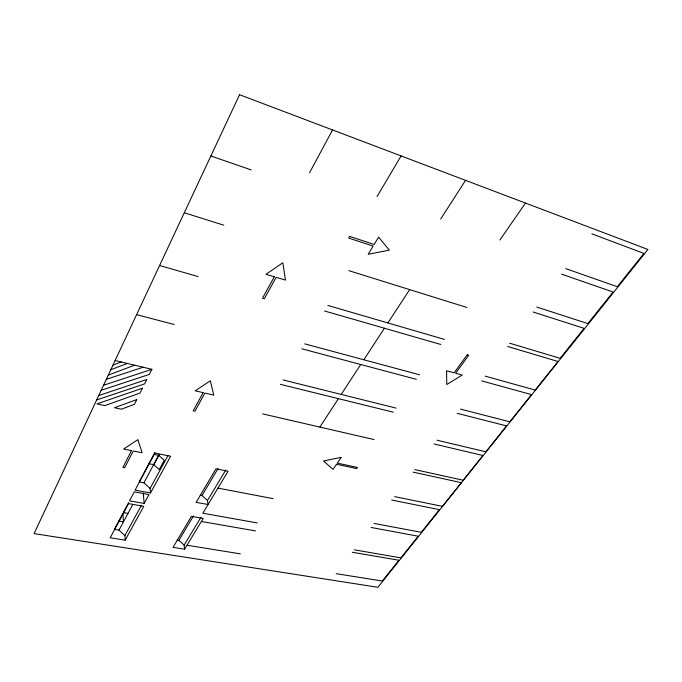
<?xml version="1.0" encoding="UTF-8"?>
<svg xmlns="http://www.w3.org/2000/svg" width="682" height="682" viewBox="0 0 682 682"><rect width="100%" height="100%" fill="white"/><g stroke="black" fill="none" stroke-linecap="round" stroke-linejoin="round"><path stroke-width="1.02" d="M115.113 360.531L151.873 369.32L149.324 374.418L101.183 390.292M139.64 480.998L154.925 452.396M122.837 513.529L114.371 529.368L118.975 530.119L124.883 535.583L125.173 540.161L110.211 537.774L128.489 503.606L143.774 506.3L125.173 540.161M128.685 502.591L123.34 512.591L127.994 513.393M309.568 172.708L332.56 129.955M139.145 481.918L143.885 482.805L159.247 454.289M153.774 464.655L158.77 455.388L164.243 460.333L159.204 469.583L153.774 464.655L148.983 463.709M118.975 530.119L132.879 504.33M150.492 492.967L170.636 456.249L154.908 453.087L135.087 490.153L150.492 492.967L150.083 488.406L168.122 455.388M124.883 535.583L141.387 505.396M144.141 503.435L148.991 494.578L134.277 491.901L129.503 500.835L144.141 503.435L143.254 492.95M377.044 196.587L401.084 155.922M200.278 495.285L202.008 495.601L218.018 468.577M177.218 540.127L178.897 540.4L193.483 515.916M257.259 522.915L202.818 513.231L228.086 471.253L215.955 468.832L196.152 502.344L208.061 504.518L207.481 500.503L225.802 469.958M184.609 549.198L203.219 518.439L191.429 516.368L173.032 547.348L184.609 549.198L184.131 545.174L201.028 517.135M440.649 219.084L465.55 180.355M319.867 427.077L338.425 398.655M341.196 394.418L360.735 364.503M363.83 359.772L384.426 328.238M387.887 322.927L409.652 289.62M499.88 240.038L525.49 203.065M112.965 365.126L121.251 361.997M110.825 369.695L127.346 363.455M108.293 375.1L134.584 365.185M98.711 395.569L146.8 379.473L144.601 383.889L96.656 399.959M106.307 379.345L143.126 367.231M103.536 385.27L151.873 369.32M336.183 573.673L382.295 581.038L398.902 560.246L352.304 552.25M187.013 545.225L240.362 553.852M118.821 521.039L123.451 521.815L122.93 513.657M201.378 521.483L255.435 530.886M354.265 549.811L400.905 557.885L418.211 536.222L371.085 527.467M374.086 523.426L421.297 532.31L439.396 509.659L391.69 500.034M217.933 488.116L273.107 498.653M153.953 454.417L158.77 455.388M394.682 496.624L442.439 506.359L461.356 482.677L413.113 472.14M414.869 469.608L463.172 480.23L482.933 455.499L434.144 444.008M262.63 413.88L374.043 439.566M437.017 440.197L485.874 451.808L506.581 425.9L457.238 413.343M280.413 384.341L393.275 412.192M283.073 379.934L396.148 408.109M460.427 409.098L509.855 421.808L531.576 394.622L481.671 380.888M136.596 314.641L174.217 324.504M301.819 348.792L416.361 379.337M304.786 343.864L419.558 374.785M485.234 376.157L535.217 390.061L558.047 361.494L507.579 346.473M159.597 265.503L198.13 276.577M324.581 310.983L440.836 344.495M327.914 305.451L444.417 339.406M509.599 343.182L560.135 358.331L584.082 328.349L533.077 311.989M348.86 270.66L466.863 307.463M184.293 212.75L223.764 225.179M536.794 307.045L587.867 323.6L613.084 292.024L561.559 274.147M210.866 155.982L251.308 169.946M565.719 268.614L617.329 286.721L643.927 253.414L591.882 233.849M202.008 495.601L207.481 500.503M143.885 482.805L150.083 488.406M178.897 540.4L184.131 545.174M239.553 94.704L34.1 533.605L377.888 587.296L647.9 249.459L239.553 94.704M136.775 399.575L134.422 404.307L121.311 409.209L114.491 407.725L136.775 399.575M142.444 388.211L140.023 393.062L104.798 405.611L96.955 403.897L142.444 388.211M131.524 450.623L122.896 467.375L124.644 467.716L133.288 450.973L142.137 452.746L137.849 439.668L123.63 449.037L131.524 450.623M203.134 392.653L193.211 410.794L194.958 411.195L204.898 393.062L213.764 395.142L210.32 380.795L195.222 390.803L203.134 392.653M274.326 276.773L262.485 298.204L264.318 298.733L276.176 277.318L285.485 280.089L282.825 262.758L266.006 274.292L274.326 276.773M349.627 236.39L348.647 238.052L373.156 246.091L368.178 254.275L389.337 250.132L378.612 237.123L374.154 244.454L349.627 236.39M336.524 464.272L333.021 469.369L323.515 461.023L341.315 457.29L337.309 463.121L357.521 467.46L356.729 468.594L336.524 464.272M467.264 354.768L454.118 372.841L446.574 370.761L446.77 384.52L462.217 375.066L455.602 373.25L468.764 355.203L467.264 354.768"/></g></svg>
